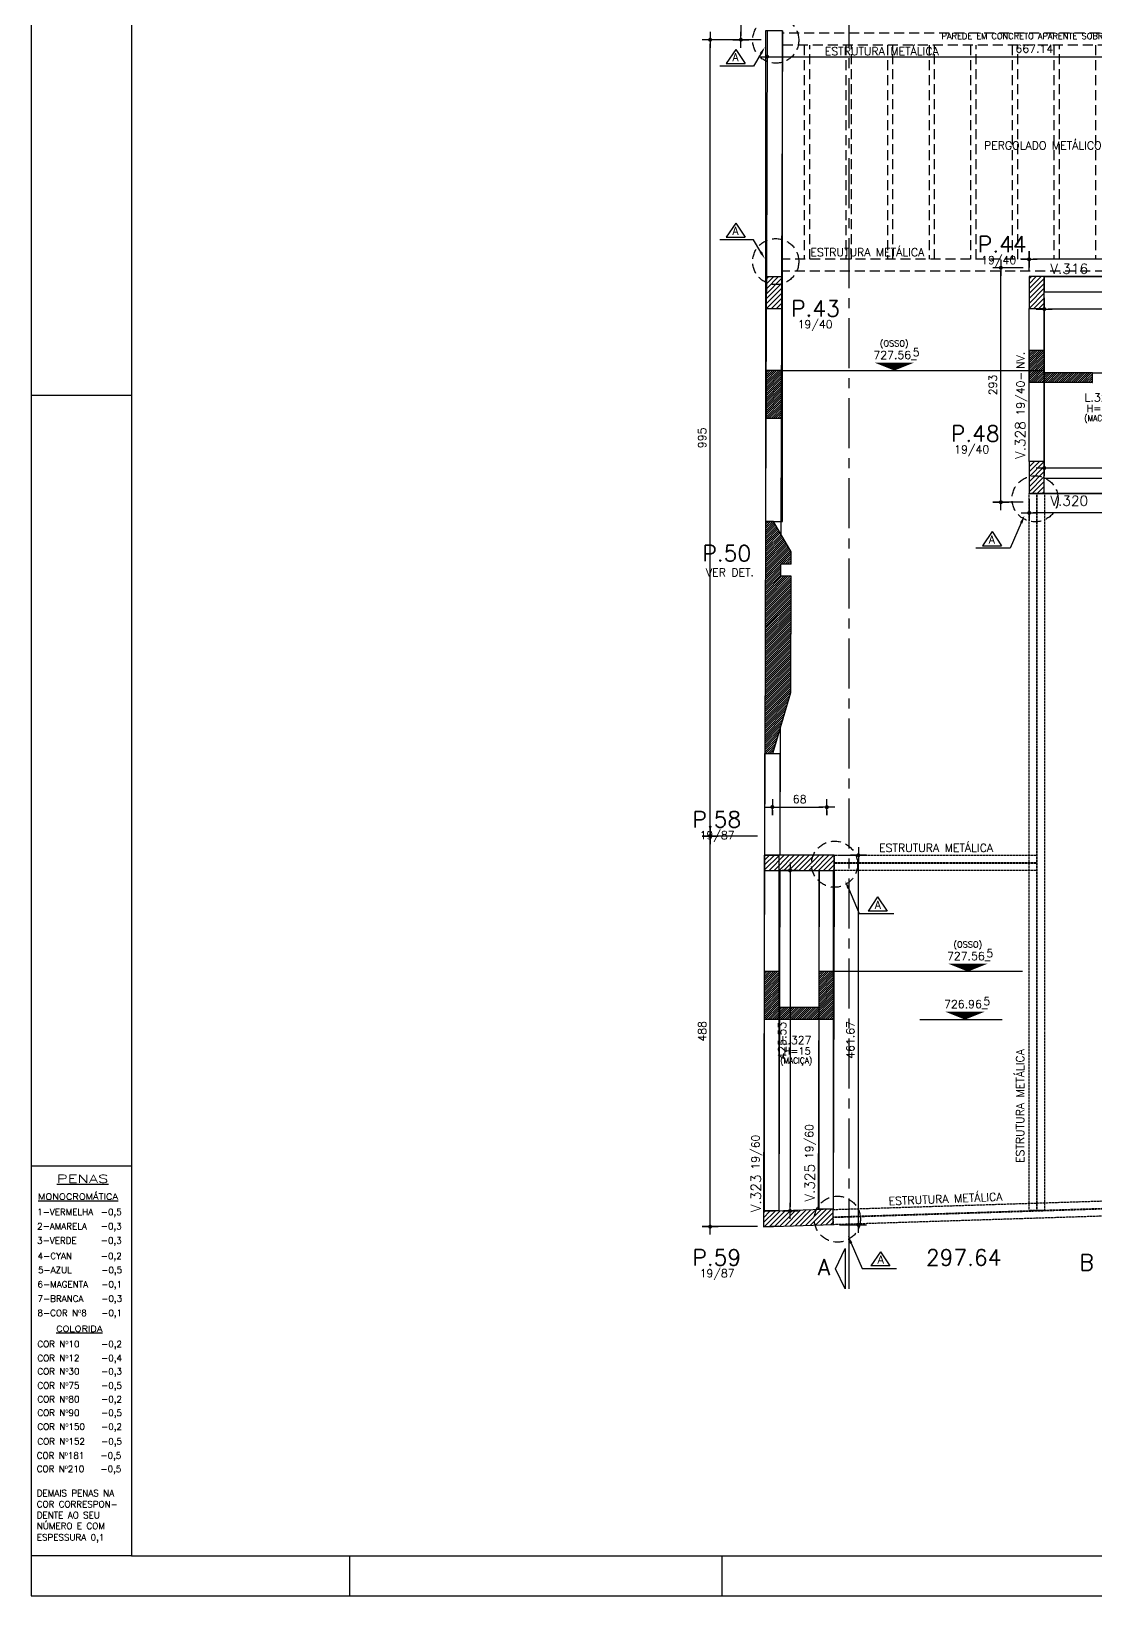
# Model space of a CAD drawing. Header units: inches. Extents: x 0 to 5940, y 0 to 4205.
# Drawn here: x 0 to 1329, y 0 to 1955 of the extents above; entities that cross this region are included whole.
import ezdxf
from ezdxf.enums import TextEntityAlignment as Align

# ---------------------------------------------------------------- set-up
doc = ezdxf.new("R2010")
doc.units = ezdxf.units.IN
doc.header["$LTSCALE"] = 50
doc.header["$MEASUREMENT"] = 0
doc.linetypes.add('CENTER', pattern=[2, 1.25, -0.25, 0.25, -0.25])
doc.linetypes.add('HIDDEN', pattern=[0.375, 0.25, -0.125])
doc.layers.get('0').update_dxf_attribs({"color": 1})
for name, color, linetype in [('CORTE-FORMA', 1, 'Continuous'), ('COTA', 6, 'Continuous'), ('ESTRUTURA METALICA', 80, 'HIDDEN'), ('FO-HACHURA_PILAR-CONT', 252, 'Continuous'), ('FO-HACHURA_PILAR-MORRE', 252, 'Continuous'), ('FO-TEXTO-LAJES', 152, 'Continuous'), ('FO-TEXTO-VIGAS', 3, 'Continuous'), ('FOLHA', 7, 'Continuous'), ('NIVEL', 3, 'Continuous'), ('P-C', 1, 'Continuous'), ('P-M', 7, 'Continuous'), ('TEXTO', 3, 'Continuous')]:
    doc.layers.add(name, color=color, linetype=linetype)
doc.layers.add('FO-Textos dos pilares', color=3, linetype='Continuous', lineweight=20)
doc.layers.add('FO-Vigas', color=2, linetype='Continuous', lineweight=30)
doc.styles.add('ROMANS', font='romans.shx')
doc.dimstyles.new('COTA_50', dxfattribs={"dimscale": 5, "dimtxt": 2, "dimasz": 1, "dimexe": 2, "dimexo": 1.5, "dimgap": 1, "dimtad": 1, "dimzin": 12, "dimdsep": 46, "dimtxsty": 'ROMANS', "dimblk1": 'COTA', "dimblk2": 'COTA', "dimsah": 1, "dimcen": -4, "dimdle": 1.5, "dimclrd": 6, "dimclre": 6, "dimclrt": 3, "dimadec": 0, "dimazin": 0, "dimtfac": 1, "dimtofl": 0, "dimtmove": 0, "dimatfit": 3, "dimldrblk": 'COTA', "dimfxl": 1, "dimtolj": 1, "dimtzin": 12, "dimarcsym": 0})
pattern_1 = [(45, (-10928.0438, 9121.8574), (-3.0935922, 3.0935922), [])]

# ---------------------------------------------------------------- blocks, each defined once
blk = doc.blocks.new('COTA')
at = {"layer": 'COTA'}
for p, q in [((2, 0), (-2, 0)), ((0, -2), (0, 2))]:
    blk.add_line(p, q, dxfattribs=at)
at = {"layer": 'COTA', "const_width": 0.5}
blk.add_lwpolyline([(-0.25, 0, 1), (0.25, 0, 1)], format="xyb", close=True, dxfattribs=at)
blk = doc.blocks.new('*D21')
at = {"layer": 'COTA', "color": 6, "lineweight": -2, "transparency": 16777216}
for p, q in [((925.4, 981.4), (925.4, 975.4)), ((930.4, 985.4), (988.5, 985.2)), ((993.5, 981.1), (993.5, 975.2))]:
    blk.add_line(p, q, dxfattribs=at)
at = {"layer": 'Defpoints', "color": 0, "transparency": 16777216}
for p in [(925.5, 988.9), (993.5, 988.6), (993.5, 985.2)]:
    blk.add_point(p, dxfattribs=at)
at = {"layer": 'COTA', "color": 6, "lineweight": -2, "transparency": 16777216, "xscale": 5, "yscale": 5, "zscale": 5}
for p, rotation in [((925.4, 985.4), 179.8263163516674), ((993.5, 985.2), 359.8263163516673)]:
    blk.add_blockref('COTA', p, dxfattribs=dict(at, rotation=rotation))
at = {"layer": 'COTA', "color": 3, "transparency": 16777216, "insert": (959.5, 995.3), "char_height": 10, "attachment_point": 5, "rotation": 359.8263, "style": 'ROMANS'}
blk.add_mtext('\\A1;68', dxfattribs=at)
blk = doc.blocks.new('A$7E7C12FE37355')
at = {"layer": 'ESTRUTURA METALICA'}
for p, q in [((3305, 179), (3305, 9139)), ((3305, 9139), (3495, 9139)), ((3397, 179), (3397, 9139)), ((3400, 179), (3400, 9139)), ((3403, 179), (3403, 9139)), ((3495, 9139), (3495, 179)), ((871, 4617), (3397, 4617)), ((871, 4427), (871, 4617)), ((871, 4525), (3397, 4525)), ((871, 4522), (3397, 4522)), ((871, 4519), (3397, 4519)), ((3397, 4617), (3397, 4427)), ((3397, 4427), (871, 4427)), ((854, 190), (6704, 376)), ((857, 98), (6707, 284)), ((857, 95), (6707, 281)), ((857, 92), (6707, 278)), ((6704, 376), (6710, 186)), ((860, 0), (854, 190)), ((6710, 186), (860, 0)), ((3495, 179), (3305, 179))]:
    blk.add_line(p, q, dxfattribs=at)
blk = doc.blocks.new('*D384')
at = {"color": 6, "lineweight": -2, "transparency": 16777216}
for p, q in [((918.9, 1947.7), (918.9, 1912.9)), ((1586, 1947.7), (1586, 1912.9)), ((923.9, 1922.9), (1581, 1922.9))]:
    blk.add_line(p, q, dxfattribs=at)
at = {"layer": 'Defpoints', "color": 0, "transparency": 16777216}
for p in [(918.9, 1955.2), (1586, 1955.2), (1586, 1922.9)]:
    blk.add_point(p, dxfattribs=at)
at = {"color": 6, "lineweight": -2, "transparency": 16777216, "xscale": 5, "yscale": 5, "zscale": 5, "rotation": 180}
blk.add_blockref('COTA', (918.9, 1922.9), dxfattribs=at)
at = {"color": 6, "lineweight": -2, "transparency": 16777216, "xscale": 5, "yscale": 5, "zscale": 5}
blk.add_blockref('COTA', (1586, 1922.9), dxfattribs=at)
at = {"color": 3, "transparency": 16777216, "insert": (1252.5, 1932.9), "char_height": 10, "attachment_point": 5, "style": 'ROMANS'}
blk.add_mtext('\\A1;667.14', dxfattribs=at)
blk = doc.blocks.new('*D400')
at = {"color": 6, "lineweight": -2, "transparency": 16777216}
for p, q in [((1265, 1621.7), (1265, 1597.5)), ((1561, 1607.5), (1270, 1607.5)), ((1566, 1621.7), (1566, 1597.5))]:
    blk.add_line(p, q, dxfattribs=at)
at = {"layer": 'Defpoints', "color": 0, "transparency": 16777216}
for p in [(1265, 1629.2), (1566, 1629.2), (1265, 1607.5)]:
    blk.add_point(p, dxfattribs=at)
at = {"color": 6, "lineweight": -2, "transparency": 16777216, "xscale": 5, "yscale": 5, "zscale": 5, "rotation": 180}
blk.add_blockref('COTA', (1265, 1607.5), dxfattribs=at)
at = {"color": 6, "lineweight": -2, "transparency": 16777216, "xscale": 5, "yscale": 5, "zscale": 5}
blk.add_blockref('COTA', (1566, 1607.5), dxfattribs=at)
at = {"color": 3, "transparency": 16777216, "insert": (1415.5, 1617.5), "char_height": 10, "attachment_point": 5, "style": 'ROMANS'}
blk.add_mtext('\\A1;301', dxfattribs=at)
blk = doc.blocks.new('*D401')
at = {"color": 6, "lineweight": -2, "transparency": 16777216}
for p, q in [((1246, 1655.7), (1246, 1679.7)), ((1600, 1669.7), (1251, 1669.7)), ((1605, 1655.7), (1605, 1679.7))]:
    blk.add_line(p, q, dxfattribs=at)
at = {"layer": 'Defpoints', "color": 0, "transparency": 16777216}
for p in [(1246, 1669.7), (1246, 1648.2), (1605, 1648.2)]:
    blk.add_point(p, dxfattribs=at)
at = {"color": 6, "lineweight": -2, "transparency": 16777216, "xscale": 5, "yscale": 5, "zscale": 5, "rotation": 180}
blk.add_blockref('COTA', (1246, 1669.7), dxfattribs=at)
at = {"color": 6, "lineweight": -2, "transparency": 16777216, "xscale": 5, "yscale": 5, "zscale": 5}
blk.add_blockref('COTA', (1605, 1669.7), dxfattribs=at)
at = {"color": 3, "transparency": 16777216, "insert": (1425.5, 1679.7), "char_height": 10, "attachment_point": 5, "style": 'ROMANS'}
blk.add_mtext('\\A1;359', dxfattribs=at)
blk = doc.blocks.new('*D409')
at = {"color": 6, "lineweight": -2, "transparency": 16777216}
for p, q in [((1265, 1403.7), (1265, 1419)), ((1270, 1409), (1561, 1409)), ((1566, 1403.7), (1566, 1419))]:
    blk.add_line(p, q, dxfattribs=at)
at = {"layer": 'Defpoints', "color": 0, "transparency": 16777216}
for p in [(1566, 1409), (1265, 1396.2), (1566, 1396.2)]:
    blk.add_point(p, dxfattribs=at)
at = {"color": 6, "lineweight": -2, "transparency": 16777216, "xscale": 5, "yscale": 5, "zscale": 5, "rotation": 180}
blk.add_blockref('COTA', (1265, 1409), dxfattribs=at)
at = {"color": 6, "lineweight": -2, "transparency": 16777216, "xscale": 5, "yscale": 5, "zscale": 5}
blk.add_blockref('COTA', (1566, 1409), dxfattribs=at)
at = {"color": 3, "transparency": 16777216, "insert": (1415.5, 1419), "char_height": 10, "attachment_point": 5, "style": 'ROMANS'}
blk.add_mtext('\\A1;301', dxfattribs=at)
blk = doc.blocks.new('*D410')
at = {"color": 6, "lineweight": -2, "transparency": 16777216}
for p, q in [((1246.2, 1370), (1246.2, 1342.9)), ((1566, 1369.7), (1566, 1342.9)), ((1561, 1352.9), (1251.2, 1352.9))]:
    blk.add_line(p, q, dxfattribs=at)
at = {"layer": 'Defpoints', "color": 0, "transparency": 16777216}
for p in [(1246.2, 1377.5), (1566, 1377.2), (1246.2, 1352.9)]:
    blk.add_point(p, dxfattribs=at)
at = {"color": 6, "lineweight": -2, "transparency": 16777216, "xscale": 5, "yscale": 5, "zscale": 5, "rotation": 180}
blk.add_blockref('COTA', (1246.2, 1352.9), dxfattribs=at)
at = {"color": 6, "lineweight": -2, "transparency": 16777216, "xscale": 5, "yscale": 5, "zscale": 5}
blk.add_blockref('COTA', (1566, 1352.9), dxfattribs=at)
at = {"color": 3, "transparency": 16777216, "insert": (1406.1, 1362.9), "char_height": 10, "attachment_point": 5, "style": 'ROMANS'}
blk.add_mtext('\\A1;319.8', dxfattribs=at)
blk = doc.blocks.new('*D419')
at = {"color": 6, "lineweight": -2, "transparency": 16777216}
for p, q in [((906.9, 949.1), (837.7, 949.1)), ((847.7, 466.1), (847.7, 944.1)), ((906.9, 461.1), (837.7, 461.1))]:
    blk.add_line(p, q, dxfattribs=at)
at = {"layer": 'Defpoints', "color": 0, "transparency": 16777216}
for p in [(847.7, 949.1), (914.4, 949.1), (914.4, 461.1)]:
    blk.add_point(p, dxfattribs=at)
at = {"color": 6, "lineweight": -2, "transparency": 16777216, "xscale": 5, "yscale": 5, "zscale": 5}
for p, rotation in [((847.7, 949.1), 90), ((847.7, 461.1), 270)]:
    blk.add_blockref('COTA', p, dxfattribs=dict(at, rotation=rotation))
at = {"color": 3, "transparency": 16777216, "insert": (837.7, 705.1), "char_height": 10, "attachment_point": 5, "rotation": 90, "style": 'ROMANS'}
blk.add_mtext('\\A1;488', dxfattribs=at)
blk = doc.blocks.new('*D420')
at = {"color": 6, "lineweight": -2, "transparency": 16777216}
for p, q in [((911.4, 1944.1), (837.7, 1944.1)), ((847.7, 954.1), (847.7, 1939.1)), ((864.8, 949.1), (837.7, 949.1))]:
    blk.add_line(p, q, dxfattribs=at)
at = {"layer": 'Defpoints', "color": 0, "transparency": 16777216}
for p in [(847.7, 1944.1), (918.9, 1944.1), (872.3, 949.1)]:
    blk.add_point(p, dxfattribs=at)
at = {"color": 6, "lineweight": -2, "transparency": 16777216, "xscale": 5, "yscale": 5, "zscale": 5}
for p, rotation in [((847.7, 1944.1), 90), ((847.7, 949.1), 270)]:
    blk.add_blockref('COTA', p, dxfattribs=dict(at, rotation=rotation))
at = {"color": 3, "transparency": 16777216, "insert": (837.7, 1446.6), "char_height": 10, "attachment_point": 5, "rotation": 90, "style": 'ROMANS'}
blk.add_mtext('\\A1;995', dxfattribs=at)
blk = doc.blocks.new('*D421')
at = {"color": 6, "lineweight": -2, "transparency": 16777216}
for p, q in [((942.2, 906.2), (957.5, 906.2)), ((947.5, 901.2), (947.5, 485.7)), ((940.9, 480.7), (957.5, 480.7))]:
    blk.add_line(p, q, dxfattribs=at)
at = {"layer": 'Defpoints', "color": 0, "transparency": 16777216}
for p in [(934.7, 906.2), (933.4, 480.7), (947.5, 480.7)]:
    blk.add_point(p, dxfattribs=at)
at = {"color": 6, "lineweight": -2, "transparency": 16777216, "xscale": 5, "yscale": 5, "zscale": 5}
for p, rotation in [((947.5, 906.2), 90), ((947.5, 480.7), 270)]:
    blk.add_blockref('COTA', p, dxfattribs=dict(at, rotation=rotation))
at = {"color": 3, "transparency": 16777216, "insert": (937.5, 693.4), "char_height": 10, "attachment_point": 5, "rotation": 90, "style": 'ROMANS'}
blk.add_mtext('\\A1;425.53', dxfattribs=at)
blk = doc.blocks.new('*D423')
at = {"color": 6, "lineweight": -2, "transparency": 16777216}
for p, q in [((916.8, 2762.8), (876.1, 2762.8)), ((886.1, 2757.8), (886.1, 1949.1)), ((893.6, 1944.1), (896.1, 1944.1))]:
    blk.add_line(p, q, dxfattribs=at)
at = {"layer": 'Defpoints', "color": 0, "transparency": 16777216}
for p in [(924.3, 2762.8), (886.1, 1944.1), (886.1, 1944.1)]:
    blk.add_point(p, dxfattribs=at)
at = {"color": 6, "lineweight": -2, "transparency": 16777216, "xscale": 5, "yscale": 5, "zscale": 5}
for p, rotation in [((886.1, 2762.8), 90), ((886.1, 1944.1), 270)]:
    blk.add_blockref('COTA', p, dxfattribs=dict(at, rotation=rotation))
at = {"color": 3, "transparency": 16777216, "insert": (876.1, 2353.4), "char_height": 10, "attachment_point": 5, "rotation": 90, "style": 'ROMANS'}
blk.add_mtext('\\A1;818.69', dxfattribs=at)
blk = doc.blocks.new('*D428')
at = {"color": 6, "lineweight": -2, "transparency": 16777216}
for p, q in [((1009.3, 925.2), (1042.8, 925.2)), ((1032.8, 468.5), (1032.8, 920.2)), ((1009.3, 463.5), (1042.8, 463.5))]:
    blk.add_line(p, q, dxfattribs=at)
at = {"layer": 'Defpoints', "color": 0, "transparency": 16777216}
for p in [(1001.8, 925.2), (1032.8, 925.2), (1001.8, 463.5)]:
    blk.add_point(p, dxfattribs=at)
at = {"color": 6, "lineweight": -2, "transparency": 16777216, "xscale": 5, "yscale": 5, "zscale": 5}
for p, rotation in [((1032.8, 925.2), 90), ((1032.8, 463.5), 270)]:
    blk.add_blockref('COTA', p, dxfattribs=dict(at, rotation=rotation))
at = {"color": 3, "transparency": 16777216, "insert": (1022.8, 694.4), "char_height": 10, "attachment_point": 5, "rotation": 90, "style": 'ROMANS'}
blk.add_mtext('\\A1;461.67', dxfattribs=at)
blk = doc.blocks.new('*D430')
at = {"color": 6, "lineweight": -2, "transparency": 16777216}
for p, q in [((1238.5, 1659.2), (1200.7, 1659.2)), ((1210.7, 1371.2), (1210.7, 1654.2)), ((1238.5, 1366.2), (1200.7, 1366.2))]:
    blk.add_line(p, q, dxfattribs=at)
at = {"layer": 'Defpoints', "color": 0, "transparency": 16777216}
for p in [(1210.7, 1659.2), (1246, 1659.2), (1246, 1366.2)]:
    blk.add_point(p, dxfattribs=at)
at = {"color": 6, "lineweight": -2, "transparency": 16777216, "xscale": 5, "yscale": 5, "zscale": 5}
for p, rotation in [((1210.7, 1659.2), 90), ((1210.7, 1366.2), 270)]:
    blk.add_blockref('COTA', p, dxfattribs=dict(at, rotation=rotation))
at = {"color": 3, "transparency": 16777216, "insert": (1200.7, 1512.7), "char_height": 10, "attachment_point": 5, "rotation": 90, "style": 'ROMANS'}
blk.add_mtext('\\A1;293', dxfattribs=at)

msp = doc.modelspace()

# ---------------------------------------------------------------- hatches: boundary and pattern name
at = {"layer": 'CORTE-FORMA'}
h = msp.add_hatch(dxfattribs=at)
h.set_pattern_fill('ANSI31', color=70, scale=15)
h.set_pattern_definition([(45, (-10698.8234, 9116.8574), (-1.32582521, 1.32582521), [])])
edge = h.paths.add_edge_path()
edge.add_line((1265.024, 1527.761), (1265.024, 1555.761))
edge.add_line((1265.024, 1555.761), (1246.024, 1555.761))
edge.add_line((1246.024, 1555.761), (1246.024, 1515.761))
edge.add_line((1325.024, 1515.761), (1246.024, 1515.761))
edge.add_line((1325.024, 1515.761), (1325.024, 1527.761))
edge.add_line((1325.024, 1527.761), (1265.024, 1527.761))
h = msp.add_hatch(dxfattribs=at)
h.set_pattern_fill('ANSI31', color=70, scale=15)
h.set_pattern_definition([(45, (-10928.0438, 9121.8574), (-1.32582521, 1.32582521), [])])
h.paths.add_polyline_path([(936.596, 1530.761), (936.596, 1470.761), (917.596, 1470.761), (917.596, 1530.761)])
h = msp.add_hatch(dxfattribs=at)
h.set_pattern_fill('ANSI31', color=70, scale=15)
h.set_pattern_definition([(45, (-10708.8234, 9121.8574), (-1.32582521, 1.32582521), [])])
h.paths.add_polyline_path([(1002.377, 779.802), (1002.377, 719.802), (915.32, 719.802), (915.32, 779.802), (934.32, 779.802), (934.32, 734.802), (983.377, 734.802), (983.377, 779.802)])
at = {"layer": 'FO-HACHURA_PILAR-CONT'}
h = msp.add_hatch(dxfattribs=at)
h.set_pattern_fill('ANSI31', color=256, scale=15)
h.paths.add_polyline_path([(916.167, 1052.208), (917.025, 1342.207), (927.025, 1342.177), (948.912, 1304.223), (948.867, 1288.689), (935.866, 1288.689), (935.822, 1273.689), (948.822, 1273.689), (948.392, 1128.298), (926.167, 1052.179)])
at = {"layer": 'FO-HACHURA_PILAR-MORRE'}
h = msp.add_hatch(dxfattribs=at)
h.set_pattern_fill('ANSI31', color=256, scale=35)
h.set_pattern_definition(pattern_1)
h.paths.add_polyline_path([(936.952, 1648.207), (936.831, 1608.207), (917.831, 1608.207), (917.952, 1648.207)])
h = msp.add_hatch(dxfattribs=at)
h.set_pattern_fill('ANSI31', color=256, scale=35)
h.set_pattern_definition(pattern_1)
h.paths.add_polyline_path([(1265.024, 1648.207), (1255.524, 1648.207), (1246.024, 1648.207), (1246.024, 1628.207), (1246.024, 1608.207), (1255.524, 1608.207), (1265.024, 1608.207), (1265.024, 1628.207)])
h = msp.add_hatch(dxfattribs=at)
h.set_pattern_fill('ANSI31', color=256, scale=35)
h.set_pattern_definition(pattern_1)
h.paths.add_polyline_path([(1246.024, 1377.207), (1255.524, 1377.207), (1265.024, 1377.207), (1265.024, 1397.207), (1265.024, 1417.207), (1255.524, 1417.207), (1246.024, 1417.207), (1246.024, 1397.207)])
h = msp.add_hatch(dxfattribs=at)
h.set_pattern_fill('ANSI31', color=256, scale=35)
h.set_pattern_definition(pattern_1)
h.paths.add_polyline_path([(1002.761, 925.21), (915.761, 925.21), (915.761, 906.21), (1002.761, 906.21)])
h = msp.add_hatch(dxfattribs=at)
h.set_pattern_fill('ANSI31', color=256, scale=35)
h.set_pattern_definition(pattern_1)
h.paths.add_polyline_path([(1001.411, 482.807), (914.411, 480.086), (914.354, 461.072), (1001.411, 463.798)])

# ---------------------------------------------------------------- linework, layer by layer
for points in [[(917.025, 1342.207), (937.94, 1342.207), (937.94, 1955.172), (917.025, 1955.172)], [(1265.024, 1629.207), (1566.024, 1629.207), (1566.024, 1648.207), (1265.024, 1648.207)], [(1246.024, 1608.207), (1265.024, 1608.207), (1265.024, 1417.207), (1246.024, 1417.207)], [(1265.024, 1396.207), (1566.024, 1396.207), (1566.024, 1377.207), (1265.024, 1377.207)], [(916.146, 1052.208), (934.761, 1052.208), (934.761, 925.21), (916.146, 925.21)], [(933.413, 480.68), (915.761, 480.68), (915.761, 925.21), (933.413, 925.21)], [(983.761, 906.267), (1001.477, 906.267), (1001.477, 482.807), (983.761, 482.807)]]:
    msp.add_lwpolyline(points, close=True)
at = {"layer": 'CORTE-FORMA'}
for p, q in [((1246.024, 1555.761), (1246.024, 1515.761)), ((1265.024, 1555.761), (1246.024, 1555.761)), ((1265.024, 1527.761), (1265.024, 1555.761)), ((936.596, 1530.761), (917.596, 1530.761)), ((917.596, 1530.761), (917.596, 1470.761)), ((936.596, 1530.761), (936.596, 1470.761)), ((1325.024, 1527.761), (1265.024, 1527.761)), ((1325.024, 1515.761), (1246.024, 1515.761)), ((936.596, 1470.761), (917.596, 1470.761)), ((915.32, 779.802), (915.32, 719.802)), ((934.32, 779.802), (915.32, 779.802)), ((934.32, 779.802), (934.32, 734.802)), ((1002.377, 779.802), (983.377, 779.802)), ((983.377, 779.802), (983.377, 734.802)), ((1002.377, 779.802), (1002.377, 719.802)), ((983.377, 734.802), (934.32, 734.802)), ((1002.377, 719.802), (915.32, 719.802))]:
    msp.add_line(p, q, dxfattribs=at)
at = {"layer": 'CORTE-FORMA', "color": 8}
for p, q in [((936.596, 1530.761), (1263.461, 1530.761)), ((1325.024, 1527.761), (1526.024, 1527.761)), ((1237.572, 779.802), (1002.377, 779.802))]:
    msp.add_line(p, q, dxfattribs=at)
at = {"layer": 'CORTE-FORMA', "color": 70}
msp.add_line((1325.024, 1515.761), (1325.024, 1527.761), dxfattribs=at)
at = {"layer": 'COTA'}
msp.add_line((1109.72, 719.802), (1212.398, 719.802), dxfattribs=at)
at = {"layer": 'ESTRUTURA METALICA', "linetype": 'HIDDEN'}
for p, q in [((1588.271, 1937.207), (937.831, 1937.207)), ((2927.525, 1952.207), (937.874, 1952.207)), ((965.024, 1937.207), (965.024, 1669.707)), ((972.024, 1669.707), (972.024, 1937.207)), ((1017.024, 1937.207), (1017.024, 1669.707)), ((1024.024, 1669.707), (1024.024, 1937.207)), ((1069.024, 1937.207), (1069.024, 1669.707)), ((1076.024, 1669.707), (1076.024, 1937.207)), ((1121.024, 1937.207), (1121.024, 1669.707)), ((1128.024, 1669.707), (1128.024, 1937.207)), ((1173.024, 1937.207), (1173.024, 1669.707)), ((1180.024, 1669.707), (1180.024, 1937.207)), ((1225.024, 1937.207), (1225.024, 1669.707)), ((1232.024, 1669.707), (1232.024, 1937.207)), ((1277.024, 1937.207), (1277.024, 1669.707)), ((1284.024, 1669.707), (1284.024, 1937.207)), ((1329.024, 1937.207), (1329.024, 1669.707)), ((1566.524, 1669.707), (936.987, 1669.707)), ((1566.024, 1654.707), (936.987, 1654.707))]:
    msp.add_line(p, q, dxfattribs=at)
at = {"layer": 'FO-Vigas'}
for p, q in [((918.883, 1955.207), (917.952, 1648.207)), ((937.883, 1955.207), (936.952, 1648.207)), ((1265.024, 1648.207), (1566.024, 1648.207)), ((1265.024, 1629.207), (1566.024, 1629.207)), ((917.831, 1608.207), (917.025, 1342.207)), ((936.831, 1608.207), (935.978, 1326.653)), ((1246.024, 1417.207), (1246.024, 1608.207)), ((1265.024, 1417.207), (1265.024, 1608.207)), ((1265.024, 1396.207), (1566.024, 1396.207)), ((1265.024, 1377.207), (1566.024, 1377.207)), ((935.24, 1083.252), (934.761, 925.21)), ((916.146, 1052.208), (915.761, 925.21)), ((915.761, 925.21), (914.411, 480.086)), ((934.703, 906.21), (933.413, 480.68)), ((983.761, 906.267), (982.475, 482.215)), ((1002.761, 906.21), (1001.477, 482.807)), ((933.355, 461.664), (914.354, 461.07))]:
    msp.add_line(p, q, dxfattribs=at)
at = {"layer": 'FOLHA', "color": 1}
for p, q in [((125, 4155), (125, 50)), ((125, 50), (5895, 50))]:
    msp.add_line(p, q, dxfattribs=at)
at = {"layer": 'FOLHA'}
for p, q in [((0, 1500), (125, 1500)), ((397.576, 0), (397.576, 50)), ((862.576, 0), (862.576, 50))]:
    msp.add_line(p, q, dxfattribs=at)
at = {"layer": 'FOLHA', "color": 8}
for p, q in [((125, 536.856), (0, 536.856)), ((125, 50), (0, 50))]:
    msp.add_line(p, q, dxfattribs=at)
at = {"layer": 'FOLHA'}
msp.add_lwpolyline([(0, 4205), (0, 0), (5940, 0), (5940, 4205)], close=True, dxfattribs=at)
at = {"layer": 'NIVEL', "color": 1}
for points in [[(1077.646, 1530.761, 0, 50, 0), (1077.646, 1540.761, 50, 50, 0)], [(1169.582, 779.802, 0, 50, 0), (1169.582, 789.802, 50, 50, 0)], [(1165.972, 719.802, 0, 50, 0), (1165.972, 729.802, 50, 50, 0)]]:
    msp.add_lwpolyline(points, format="xyseb", dxfattribs=at)
at = {"layer": 'P-C'}
for p, q in [((917.025, 1342.207), (916.167, 1052.208)), ((927.025, 1342.177), (917.025, 1342.207)), ((948.912, 1304.223), (927.025, 1342.177)), ((948.867, 1288.689), (948.912, 1304.223)), ((935.822, 1273.689), (935.866, 1288.689)), ((948.822, 1273.689), (935.822, 1273.689)), ((948.867, 1288.689), (935.866, 1288.689)), ((948.392, 1128.298), (948.822, 1273.689)), ((926.167, 1052.179), (948.392, 1128.298)), ((916.167, 1052.208), (926.167, 1052.179))]:
    msp.add_line(p, q, dxfattribs=at)
at = {"layer": 'P-M'}
for p, q in [((917.952, 1648.207), (917.831, 1608.207)), ((917.952, 1648.207), (936.952, 1648.207)), ((936.952, 1648.207), (936.831, 1608.207)), ((917.831, 1608.207), (936.831, 1608.207))]:
    msp.add_line(p, q, dxfattribs=at)
for points in [[(1265.024, 1648.207), (1255.524, 1648.207), (1246.024, 1648.207), (1246.024, 1628.207), (1246.024, 1608.207), (1255.524, 1608.207), (1265.024, 1608.207), (1265.024, 1628.207), (1265.024, 1648.207)], [(1246.024, 1377.207), (1255.524, 1377.207), (1265.024, 1377.207), (1265.024, 1397.207), (1265.024, 1417.207), (1255.524, 1417.207), (1246.024, 1417.207), (1246.024, 1397.207), (1246.024, 1377.207)], [(1002.761, 925.21), (915.761, 925.21), (915.761, 906.21), (1002.761, 906.21)], [(1001.411, 482.807), (914.411, 480.086), (914.354, 461.072), (1001.411, 463.798)]]:
    msp.add_lwpolyline(points, close=True, dxfattribs=at)
at = {"layer": 'TEXTO', "color": 8, "linetype": 'CENTER'}
msp.add_line((1021.394, 433.606), (1021.394, 3810.777), dxfattribs=at)
at = {"layer": 'TEXTO', "color": 210, "linetype": 'Continuous'}
for p, q in [((879.694, 1931.736), (867.896, 1914.181)), ((879.694, 1931.736), (891.491, 1914.181)), ((867.896, 1914.181), (891.491, 1914.181)), ((879.694, 1714.947), (867.896, 1697.392)), ((879.694, 1714.947), (891.491, 1697.392)), ((867.896, 1697.392), (891.491, 1697.392)), ((1199.719, 1329.497), (1187.921, 1311.943)), ((1199.719, 1329.497), (1211.517, 1311.943)), ((1187.921, 1311.943), (1211.517, 1311.943)), ((1056.811, 873.039), (1045.013, 855.485)), ((1056.811, 873.039), (1068.608, 855.485)), ((1068.608, 855.485), (1045.013, 855.485)), ((1060.294, 429.525), (1048.497, 411.97)), ((1072.092, 411.97), (1048.497, 411.97)), ((1060.294, 429.525), (1072.092, 411.97))]:
    msp.add_line(p, q, dxfattribs=at)
at = {"layer": 'TEXTO', "color": 8}
for p, q in [((910.972, 1926.491), (901.738, 1911.006)), ((901.738, 1911.006), (859.604, 1911.006)), ((901.738, 1694.217), (859.604, 1694.217)), ((910.972, 1678.731), (901.738, 1694.217)), ((1236.19, 1340.363), (1222.573, 1308.767)), ((1222.573, 1308.767), (1179.629, 1308.767)), ((1020.34, 883.905), (1033.957, 852.309)), ((1033.957, 852.309), (1076.9, 852.309)), ((1023.824, 440.391), (1037.44, 408.794)), ((1037.44, 408.794), (1080.384, 408.794))]:
    msp.add_line(p, q, dxfattribs=at)
at = {"layer": 'TEXTO', "color": 3}
msp.add_line((1021.394, 383.606), (1021.394, 433.606), dxfattribs=at)
msp.add_lwpolyline([(1016.394, 433.606), (1016.394, 383.606), (1004.394, 408.606), (1016.394, 433.606)], dxfattribs=at)
at = {"layer": 'TEXTO', "color": 210, "linetype": 'HIDDEN'}
for centre in [(929.59, 1943.482), (929.59, 1666.855), (1253.426, 1370.393), (1003.103, 913.935), (1006.587, 470.42)]:
    msp.add_circle(centre, 28.791, dxfattribs=at)
at = {"layer": 'TEXTO', "color": 8}
for points in [[(912.404, 1925.637), (909.541, 1927.344), (916.094, 1935.08)], [(912.404, 1679.585), (909.541, 1677.878), (916.094, 1670.142)], [(1237.72, 1339.704), (1234.659, 1341.023), (1240.147, 1349.547)], [(1018.809, 883.246), (1021.871, 884.565), (1016.382, 893.089)], [(1022.293, 439.731), (1025.354, 441.05), (1019.866, 449.574)]]:
    msp.add_solid(points, dxfattribs=at)

# ---------------------------------------------------------------- block references
at = {"xscale": 0.1, "yscale": 0.1, "zscale": 0.1}
msp.add_blockref('A$7E7C12FE37355', (915.761, 463.537), dxfattribs=at)

# ---------------------------------------------------------------- texts
at = {"layer": 'FO-TEXTO-LAJES', "style": 'ROMANS'}
for s, p in [('L.320', (1315.308, 1491.968)), ('L.327', (936.966, 689.233))]:
    msp.add_text(s, height=10, dxfattribs=at).set_placement(p)
at = {"layer": 'FO-TEXTO-LAJES', "color": 3, "style": 'ROMANS'}
for s, p in [('H=12', (1317.735, 1478.886)), ('H=15', (939.393, 676.152))]:
    msp.add_text(s, height=9, dxfattribs=at).set_placement(p)
at = {"layer": 'FO-TEXTO-LAJES', "color": 4, "style": 'ROMANS', "width": 0.9}
for p in [(1314.99, 1467.668), (935.221, 664.934)]:
    msp.add_text('(MACIÇA)', height=7.5, dxfattribs=at).set_placement(p)
at = {"layer": 'FO-TEXTO-VIGAS', "style": 'ROMANS'}
msp.add_text('PAREDE EM CONCRETO APARENTE SOBRE A VIGA', height=7.5, dxfattribs=at).set_placement((1136.72, 1944.856))
at = {"layer": 'FO-TEXTO-VIGAS', "color": 1, "style": 'ROMANS'}
for s, p in [('V.316', (1272.56, 1651.774)), ('V.320', (1272.56, 1361.774))]:
    msp.add_text(s, height=12.5, dxfattribs=at).set_placement(p)
at = {"layer": 'FO-TEXTO-VIGAS', "style": 'ROMANS'}
for s, p in [('19/40-INV.', (1240.321, 1474.431)), ('19/60', (976.446, 545.592)), ('19/60', (909.339, 532.347))]:
    msp.add_text(s, height=10, rotation=90, dxfattribs=at).set_placement(p)
at = {"layer": 'FO-TEXTO-VIGAS', "color": 1, "style": 'ROMANS'}
for s, p in [('V.328', (1241.26, 1420.241)), ('V.325', (978.278, 492.355)), ('V.323', (911.171, 479.11))]:
    msp.add_text(s, height=12.5, rotation=90, dxfattribs=at).set_placement(p)
at = {"layer": 'FO-Textos dos pilares', "color": 1, "style": 'ROMANS'}
for s, p in [('P.44', (1182.067, 1678.46)), ('P.43', (948.821, 1598.268)), ('P.48', (1148.387, 1441.936)), ('P.50', (838.01, 1292.409)), ('P.58', (825.484, 959.95)), ('P.59', (825.484, 412.533)), ('297.64', (1117.195, 412.533))]:
    msp.add_text(s, height=20, dxfattribs=at).set_placement(p)
at = {"layer": 'FO-Textos dos pilares', "color": 3, "style": 'ROMANS'}
for s, p in [('19/40', (1186.185, 1663.768)), ('19/40', (956.939, 1583.575)), ('19/40', (1152.505, 1427.243)), ('VER DET.', (842.491, 1273.585)), ('19/87', (834.559, 945.258)), ('19/87', (834.559, 397.841))]:
    msp.add_text(s, height=10, dxfattribs=at).set_placement(p)
at = {"layer": 'FOLHA', "color": 5, "style": 'ROMANS', "width": 1.5}
msp.add_text('%%UPENAS', height=10, dxfattribs=at).set_placement((32.009, 515.998))
at = {"layer": 'FOLHA', "color": 3, "style": 'ROMANS', "width": 1.2}
for s, p in [('%%UMONOCROMÁTICA', (8.412, 494.879)), ('%%UCOLORIDA', (30.992, 329.813))]:
    msp.add_text(s, height=7.5, dxfattribs=at).set_placement(p)
at = {"layer": 'FOLHA', "color": 4, "style": 'ROMANS'}
for s, p in [('1-VERMELHA', (7.306, 475.529)), ('-0,5', (86.858, 475.529)), ('2-AMARELA', (7.306, 457.668)), ('-0,3', (86.858, 457.668)), ('3-VERDE', (7.306, 439.807)), ('-0,3', (86.858, 439.807)), ('4-CYAN', (7.942, 420.457)), ('5-AZUL', (8.423, 402.926)), ('-0,2 ', (86.858, 420.457)), ('-0,5', (87.339, 402.926)), ('6-MAGENTA', (7.788, 385.065)), ('-0,1', (87.339, 385.065)), ('7-BRANCA', (7.788, 367.204)), ('-0,3', (87.339, 367.204)), ('8-COR Nº8', (7.788, 349.343)), ('-0,1', (87.339, 349.343)), ('COR Nº10', (7.608, 310.463)), ('-0,2', (87.16, 310.463)), ('COR Nº12', (7.608, 292.856)), ('-0,4', (87.16, 292.856)), ('COR Nº30', (7.608, 276.291)), ('-0,3', (87.16, 276.291)), ('COR Nº75', (7.608, 258.643)), ('-0,5', (87.16, 258.643)), ('COR Nº80', (7.608, 241.516)), ('-0,2', (87.16, 241.516)), ('COR Nº90', (7.608, 224.556)), ('COR Nº150', (7.608, 207.219)), ('-0,5', (87.16, 224.556)), ('-0,2', (87.16, 207.219)), ('COR Nº152', (7.608, 188.793)), ('-0,5', (87.16, 188.793)), ('COR Nº181', (6.816, 171.153)), ('-0,5', (86.368, 171.153)), ('COR Nº210', (6.816, 154.462)), ('-0,5', (86.368, 154.462)), ('COR CORRESPON-', (6.816, 110.296)), ('DEMAIS PENAS NA', (6.816, 124.123)), ('DENTE AO SEU ', (6.816, 96.639)), ('NÚMERO E COM', (6.816, 83.181)), ('ESPESSURA 0,1', (6.816, 68.853))]:
    msp.add_text(s, height=8, dxfattribs=at).set_placement(p)
at = {"layer": 'NIVEL', "color": 4, "style": 'ROMANS'}
for p in [(1077.542, 1560.918), (1169.477, 809.96)]:
    msp.add_text('(OSSO)', height=7.5, dxfattribs=at).set_placement(p, align=Align.CENTER)
at = {"layer": 'NIVEL', "color": 3, "style": 'ROMANS'}
for s, p in [('727.56_', (1078.534, 1545.114)), ('5', (1104.94, 1548.654)), ('727.56_', (1170.469, 794.156)), ('5', (1196.876, 797.696)), ('726.96_', (1166.86, 734.156)), ('5', (1193.266, 737.696))]:
    msp.add_text(s, height=10, dxfattribs=at).set_placement(p, align=Align.CENTER)
at = {"layer": 'TEXTO', "color": 3, "style": 'ROMANS'}
for s, p in [('ESTRUTURA METÁLICA', (990.844, 1924.651)), ('PERGOLADO METÁLICO', (1189.663, 1807.01)), ('ESTRUTURA METÁLICA', (972.89, 1673.523)), ('ESTRUTURA METÁLICA', (1058.683, 929.381))]:
    msp.add_text(s, height=10, dxfattribs=at).set_placement(p)
at = {"layer": 'TEXTO', "color": 210, "linetype": 'HIDDEN', "style": 'ROMANS'}
for p in [(875.551, 1917.092), (875.551, 1700.302), (1195.576, 1314.853), (1053.335, 858.395), (1056.818, 414.88)]:
    msp.add_text('A', height=10, dxfattribs=at).set_placement(p)
at = {"layer": 'TEXTO', "color": 3, "style": 'ROMANS'}
for rotation, p in [(90, (1239.705, 540.62)), (2.29741, (1070.717, 487.949))]:
    msp.add_text('ESTRUTURA METÁLICA', height=10, rotation=rotation, dxfattribs=at).set_placement(p)
at = {"layer": 'TEXTO', "color": 1, "style": 'ROMANS'}
for s, p in [('A', (982.352, 400.538)), ('B', (1308.852, 406.496))]:
    msp.add_text(s, height=20, dxfattribs=at).set_placement(p)

# ---------------------------------------------------------------- dimensions: what is measured, and where the dimension line sits
dim = msp.add_linear_dim(base=(886.106, 1944.07), p1=(924.289, 2762.763), p2=(886.106, 1944.07), angle=90, dimstyle='COTA_50', override={"dimtmove": 1})
dim.commit()
dim.dimension.update_dxf_attribs({"geometry": '*D423', "text_midpoint": (876.106, 2353.416)})
for base, p1, p2, picture, middle in [((1586.024, 1922.939), (918.883, 1955.207), (1586.024, 1955.172), '*D384', (1252.454, 1932.939)), ((1246.024, 1669.707), (1605.024, 1648.207), (1246.024, 1648.207), '*D401', (1425.524, 1679.707)), ((1265.024, 1607.548), (1566.024, 1629.207), (1265.024, 1629.207), '*D400', (1415.524, 1617.548)), ((1566.024, 1409.038), (1265.024, 1396.207), (1566.024, 1396.207), '*D409', (1415.524, 1419.038)), ((1246.228, 1352.87), (1566.024, 1377.207), (1246.228, 1377.478), '*D410', (1406.126, 1362.87))]:
    dim = msp.add_linear_dim(base=base, p1=p1, p2=p2, dimstyle='COTA_50')
    dim.commit()
    dim.dimension.update_dxf_attribs({"geometry": picture, "text_midpoint": middle})
for base, p1, p2, picture, middle in [((847.717, 1944.07), (872.285, 949.07), (918.883, 1944.07), '*D420', (837.717, 1446.57)), ((1210.662, 1659.207), (1246.024, 1366.207), (1246.024, 1659.207), '*D430', (1200.662, 1512.707)), ((847.717, 949.07), (914.354, 461.07), (914.354, 949.07), '*D419', (837.717, 705.07)), ((1032.807, 925.204), (1001.798, 463.537), (1001.798, 925.204), '*D428', (1022.807, 694.37)), ((947.501, 480.68), (934.703, 906.21), (933.413, 480.68), '*D421', (937.501, 693.445))]:
    dim = msp.add_linear_dim(base=base, p1=p1, p2=p2, angle=90, dimstyle='COTA_50')
    dim.commit()
    dim.dimension.update_dxf_attribs({"geometry": picture, "text_midpoint": middle})
at = {"layer": 'COTA'}
dim = msp.add_aligned_dim(p1=(925.454, 988.854), p2=(993.51, 988.647), distance=-3.481, dimstyle='COTA_50', override={"dimdec": 0}, dxfattribs=at)
dim.commit()
dim.dimension.update_dxf_attribs({"geometry": '*D21', "text_midpoint": (959.502, 995.269)})

doc.saveas('drawing.dxf')
